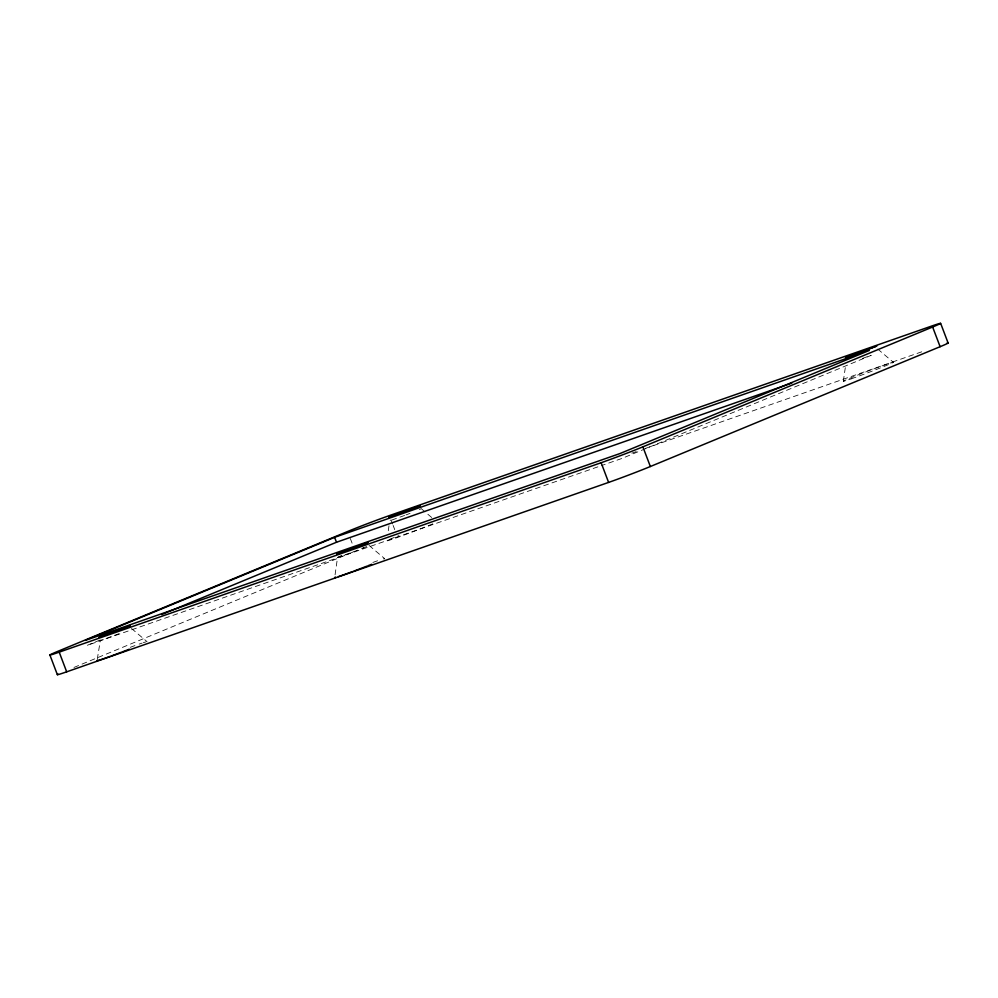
<?xml version="1.0" encoding="UTF-8"?>
<svg xmlns="http://www.w3.org/2000/svg" width="998" height="998" viewBox="0 0 998 998"><rect width="100%" height="100%" fill="white"/><g stroke="black" fill="none" stroke-linecap="round" stroke-linejoin="round"><path stroke-width="0.75" stroke-dasharray="4.99 3.74" d="M97.28 659.241L100.374 640.155M335.079 574.748L337.549 557.395M388.284 530.724L389.32 523.501M843.335 381.286L845.618 365.38M390.131 520.32L390.393 520.482M419.36 509.579L420.807 508.905M337.96 557.109L341.815 555.412M100.05 640.03L87.15 645.357L599.86 466.153M73.977 667.437L355.126 551.158A31.599 0.886 -20.8 0 1 357.346 550.247M361.6 548.675L363.721 547.815M405.974 514.931L410.028 513.371M118.912 633.718L104.927 638.907M357.858 550.148L338.222 557.271M404.602 515.442L392.089 519.958M862.409 358.419L871.217 355.338L621.891 458.456L601.332 465.642M631.846 453.142L636.262 451.607M645.07 448.526L922.639 351.496M102.332 639.793L99.975 640.429M877.729 349.051L893.335 362.262M421.218 508.618L432.359 518.062M369.048 545.407L384.642 558.618M131.462 628.453L147.068 641.664M391.004 519.808L392.601 524.025M393.137 525.435L394.734 529.651M350.31 538.508L352.993 545.544M362.411 548.214A31.599 0.886 -20.8 0 1 366.653 546.542M372.878 562.435A26.746 0.749 -20.8 0 1 380.899 559.641M383.594 558.818A26.746 0.749 -20.8 0 1 384.005 559.067M130.289 647.303A26.746 0.749 -20.8 0 1 137.961 644.521M139.184 644.097A26.746 0.749 -20.8 0 1 142.09 643.099M143.325 642.687A26.746 0.749 -20.8 0 1 146.007 641.851M432.758 523.838A26.746 0.749 -20.8 0 1 393.936 538.695A26.746 0.749 -20.8 0 1 398.651 535.664M851.219 378.853A26.746 0.749 -20.8 0 0 892.686 362.723A26.746 0.749 -20.8 0 0 861.099 373.751A26.746 0.749 -20.8 0 0 851.219 378.853"/><path stroke-width="1.5" d="M334.604 537.336L85.279 640.442L620.02 453.529L869.358 350.423L334.604 537.336L336.476 542.251L161.664 614.543M932.631 327.007A31.599 0.886 -20.8 0 0 931.321 326.171L389.395 515.592A31.599 0.886 -20.8 0 0 347.641 531.485L57.884 651.307A31.599 0.886 -20.8 0 0 59.206 652.143L601.133 462.723A31.599 0.886 -20.8 0 0 642.874 446.842L932.631 327.007L940.116 346.693L650.359 466.515A31.599 0.886 -20.8 0 1 608.605 482.408L66.679 671.829A31.599 0.886 -20.8 0 1 58.146 674.161M336.476 542.251L791.888 383.07M940.627 323.302L948.1 342.988M642.874 446.842L650.359 466.515M601.133 462.723L608.605 482.408M59.206 652.143L66.679 671.829M49.9 655.012L57.373 674.698M946.853 343.212A31.599 0.886 -20.8 0 1 940.116 346.693M371.705 564.257A26.746 0.749 -20.8 0 1 368.125 565.666M366.89 566.153A26.746 0.749 -20.8 0 1 353.941 571.068M352.681 571.542A26.746 0.749 -20.8 0 1 338.397 576.619M335.715 577.443A26.746 0.749 -20.8 0 1 335.303 577.193M129.303 649.199A26.746 0.749 -20.8 0 1 122.854 651.669M121.556 652.168A26.746 0.749 -20.8 0 1 111.414 655.935M110.254 656.36A26.746 0.749 -20.8 0 1 97.717 660.227M99.251 637.198L130.339 625.496L99.251 637.198M389.02 517.363L420.096 505.674L389.02 517.363M336.837 554.152L367.925 542.45L336.837 554.152M845.518 357.795L876.606 346.106L845.518 357.795"/></g></svg>
